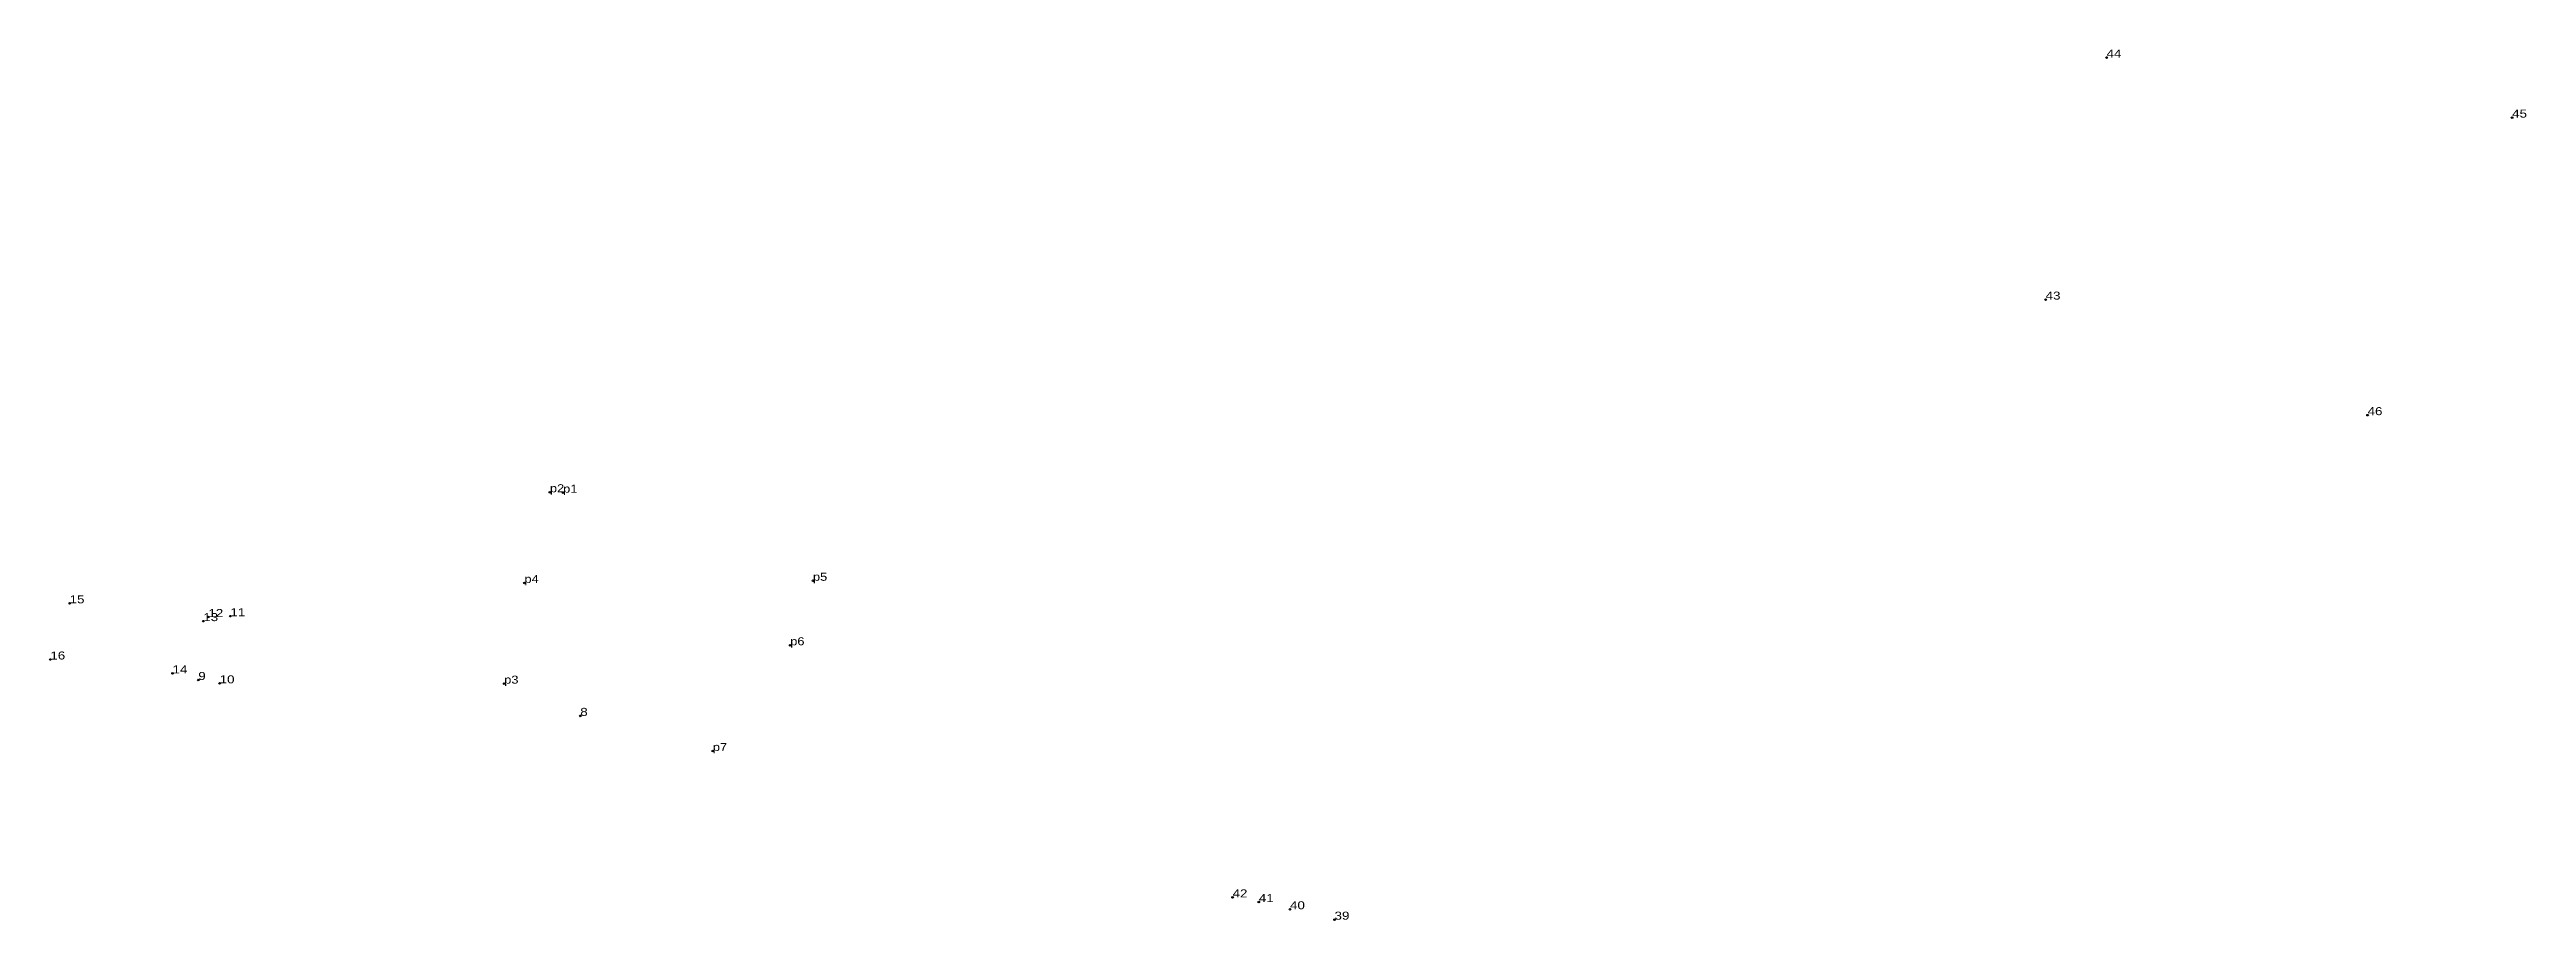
# Model space of a CAD drawing. Header units: metres. Extents: x 534094 to 535714, y 1849611 to 1851880.
# Drawn here: x 535158 to 535714, y 1851685 to 1851880 of the extents above.
import ezdxf

# ---------------------------------------------------------------- set-up
doc = ezdxf.new("R2010")
doc.units = ezdxf.units.M
doc.header["$LTSCALE"] = 0.72
doc.header["$PDMODE"] = 32
doc.header["$PDSIZE"] = 0.36
doc.layers.add('12', color=7, linetype='Continuous')
doc.layers.add('7', color=7, linetype='Continuous')

msp = doc.modelspace()

# ---------------------------------------------------------------- linework, layer by layer
at = {"layer": '7'}
for p in [(535619.92, 1851878.32), (535710.95, 1851864.83), (535606.23, 1851823.96), (535678.5, 1851798.01), (535270.49, 1851780.7), (535273.46, 1851780.6), (535264.78, 1851760.33), (535329.54, 1851760.82), (535162.68, 1851755.76), (535192.68, 1851751.76), (535193.82, 1851752.67), (535198.77, 1851752.87), (535158.36, 1851743.14), (535324.43, 1851746.34), (535185.78, 1851740.03), (535191.57, 1851738.54), (535196.36, 1851737.79), (535260.23, 1851737.72), (535277.31, 1851730.48), (535307.06, 1851722.59), (535423.73, 1851689.72), (535429.62, 1851688.67), (535436.62, 1851687.06), (535446.62, 1851684.72)]:
    msp.add_point(p, dxfattribs=at)

# ---------------------------------------------------------------- texts
at = {"layer": '12'}
for s, width, p in [('44', 1.25, (535619.92, 1851878.32)), ('45', 1.25, (535710.95, 1851864.83)), ('43', 1.25, (535606.23, 1851823.96)), ('46', 1.25, (535678.5, 1851798.01)), ('p2', 1.2, (535270.49, 1851780.7)), ('p1', 1.2, (535273.46, 1851780.6)), ('p4', 1.2, (535264.78, 1851760.33)), ('p5', 1.2, (535329.54, 1851760.82)), ('15', 1.25, (535162.68, 1851755.76)), ('13', 1.25, (535192.68, 1851751.76)), ('12', 1.25, (535193.82, 1851752.67)), ('11', 1.25, (535198.77, 1851752.87)), ('p6', 1.2, (535324.43, 1851746.34)), ('16', 1.25, (535158.36, 1851743.14)), ('14', 1.25, (535185.78, 1851740.03)), ('9', 1.25, (535191.57, 1851738.54)), ('10', 1.25, (535196.36, 1851737.79)), ('p3', 1.2, (535260.23, 1851737.72)), ('8', 1.25, (535277.31, 1851730.48)), ('p7', 1.2, (535307.06, 1851722.59)), ('42', 1.25, (535423.73, 1851689.72)), ('41', 1.25, (535429.62, 1851688.67)), ('40', 1.25, (535436.62, 1851687.06)), ('39', 1.25, (535446.62, 1851684.72))]:
    msp.add_text(s, height=1.8, dxfattribs=dict(at, width=width)).set_placement(p)

doc.saveas('drawing.dxf')
